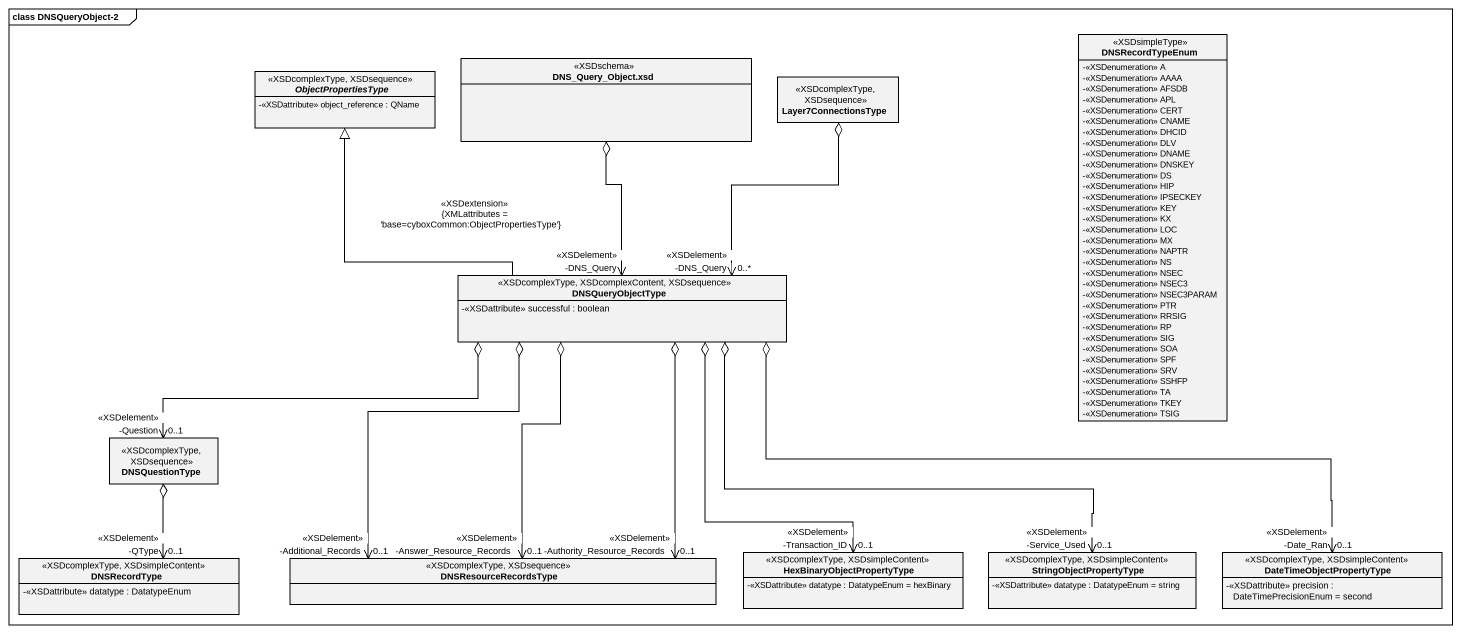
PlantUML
@startuml
mainframe class DNSQueryObject-2
hide circle
hide empty members
skinparam classAttributeIconSize 0
class "DNS_Query_Object.xsd" as DNS_Query_Object_xsd <<XSDschema>>
class DNSRecordTypeEnum <<XSDsimpleType>> {
  -<<XSDenumeration>> A
  -<<XSDenumeration>> AAAA
  -<<XSDenumeration>> AFSDB
  -<<XSDenumeration>> APL
  -<<XSDenumeration>> CERT
  -<<XSDenumeration>> CNAME
  -<<XSDenumeration>> DHCID
  -<<XSDenumeration>> DLV
  -<<XSDenumeration>> DNAME
  -<<XSDenumeration>> DNSKEY
  -<<XSDenumeration>> DS
  -<<XSDenumeration>> HIP
  -<<XSDenumeration>> IPSECKEY
  -<<XSDenumeration>> KEY
  -<<XSDenumeration>> KX
  -<<XSDenumeration>> LOC
  -<<XSDenumeration>> MX
  -<<XSDenumeration>> NAPTR
  -<<XSDenumeration>> NS
  -<<XSDenumeration>> NSEC
  -<<XSDenumeration>> NSEC3
  -<<XSDenumeration>> NSEC3PARAM
  -<<XSDenumeration>> PTR
  -<<XSDenumeration>> RRSIG
  -<<XSDenumeration>> RP
  -<<XSDenumeration>> SIG
  -<<XSDenumeration>> SOA
  -<<XSDenumeration>> SPF
  -<<XSDenumeration>> SRV
  -<<XSDenumeration>> SSHFP
  -<<XSDenumeration>> TA
  -<<XSDenumeration>> TKEY
  -<<XSDenumeration>> TSIG
}
abstract class ObjectPropertiesType <<XSDcomplexType, XSDsequence>> {
  -<<XSDattribute>> object_reference : QName
}
class Layer7ConnectionsType <<XSDcomplexType, XSDsequence>>
class DNSQueryObjectType <<XSDcomplexType, XSDcomplexContent, XSDsequence>> {
  -<<XSDattribute>> successful : boolean
}
class DNSQuestionType <<XSDcomplexType, XSDsequence>>
class DNSRecordType <<XSDcomplexType, XSDsimpleContent>> {
  -<<XSDattribute>> datatype : DatatypeEnum
}
class DNSResourceRecordsType <<XSDcomplexType, XSDsequence>>
class HexBinaryObjectPropertyType <<XSDcomplexType, XSDsimpleContent>> {
  -<<XSDattribute>> datatype : DatatypeEnum = hexBinary
}
class StringObjectPropertyType <<XSDcomplexType, XSDsimpleContent>> {
  -<<XSDattribute>> datatype : DatatypeEnum = string
}
class DateTimeObjectPropertyType <<XSDcomplexType, XSDsimpleContent>> {
  -<<XSDattribute>> precision : DateTimePrecisionEnum = second
}
DNSQueryObjectType "-DNS_Query\n<<XSDelement>>" <-up-o DNS_Query_Object_xsd
DNSQueryObjectType -up-|> ObjectPropertiesType : <<XSDextension>>\n{XMLattributes = 'base=cyboxCommon:ObjectPropertiesType'}
DNSQueryObjectType "-DNS_Query\n<<XSDelement>>\n0..*" <-up-o Layer7ConnectionsType
DNSQuestionType "-Question\n<<XSDelement>>\n0..1" <-right-o DNSQueryObjectType
DNSRecordType "-QType\n<<XSDelement>>\n0..1" <-up-o DNSQuestionType
DNSResourceRecordsType "-Additional_Records\n<<XSDelement>>\n0..1" <-up-o DNSQueryObjectType
DNSResourceRecordsType "-Answer_Resource_Records\n<<XSDelement>>\n0..1" <-up-o DNSQueryObjectType
DNSResourceRecordsType "-Authority_Resource_Records\n<<XSDelement>>\n0..1" <-up-o DNSQueryObjectType
HexBinaryObjectPropertyType "-Transaction_ID\n<<XSDelement>>\n0..1" <-up-o DNSQueryObjectType
StringObjectPropertyType "-Service_Used\n<<XSDelement>>\n0..1" <-left-o DNSQueryObjectType
DateTimeObjectPropertyType "-Date_Ran\n<<XSDelement>>\n0..1" <-left-o DNSQueryObjectType
@enduml
